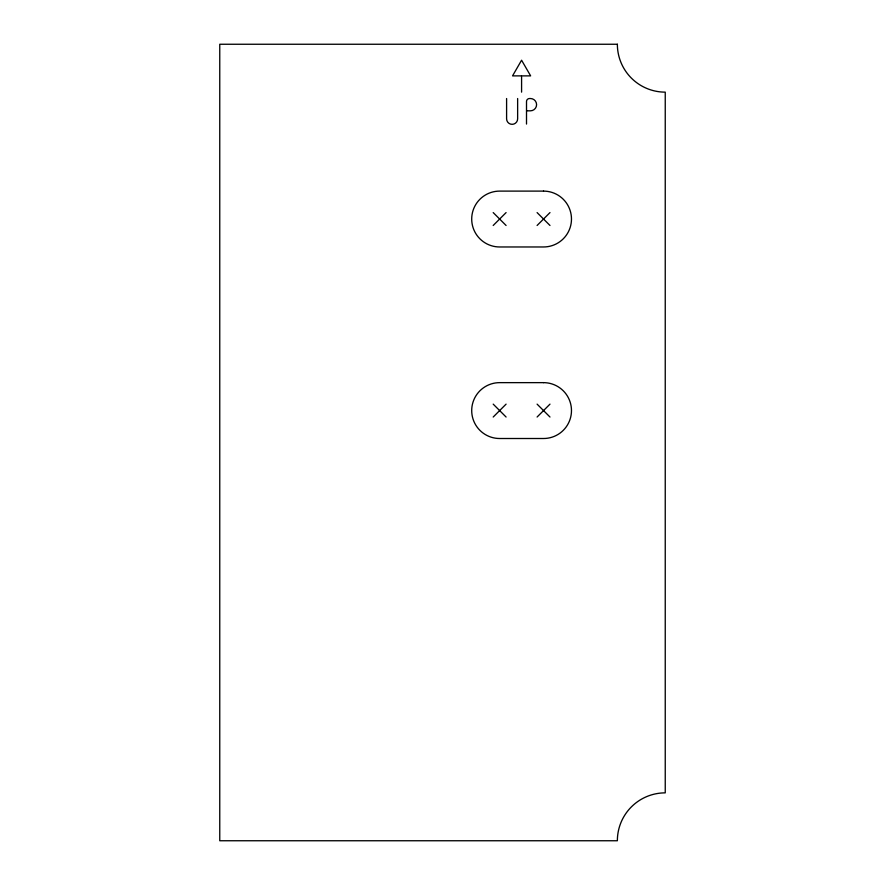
<?xml version="1.0" encoding="UTF-8"?>
<svg xmlns="http://www.w3.org/2000/svg" width="885" height="885" viewBox="0 0 885 885"><rect width="100%" height="100%" fill="white"/><g stroke="black" fill="none" stroke-linecap="round" stroke-linejoin="round"><path stroke-width="1.33" d="M493.199 225.476L506.087 212.588M537.095 225.476L549.983 212.588M493.199 417.023L506.087 404.135M537.095 417.023L549.983 404.135M520.955 75.878L512.548 75.878L521.586 60.213L530.635 75.878L521.586 75.878L521.586 92.14M527.139 110.824L530.436 110.824A6.151 6.151 0 0 0 536.587 104.673A6.151 6.151 0 0 0 530.436 98.523L529.495 98.523A2.998 2.998 0 0 0 526.509 101.51L526.509 124.055M537.095 212.588L549.983 225.476M493.199 212.588L506.087 225.476M537.095 404.135L549.983 417.023M493.199 404.135L506.087 417.023M517.636 98.523L517.636 118.811A5.52 5.52 0 0 1 512.116 124.331A5.52 5.52 0 0 1 506.596 118.811L506.596 98.523M617.365 44.25L219.757 44.25L219.757 840.75L617.365 840.75A47.89 47.89 0 0 1 665.243 792.86L665.243 92.14A47.89 47.89 0 0 1 617.365 44.25M543.534 191.105L499.649 191.105A27.933 27.933 0 0 0 471.705 219.037A27.933 27.933 0 0 0 499.649 246.97L543.534 246.97A27.933 27.933 0 0 0 571.478 219.037A27.933 27.933 0 0 0 543.534 191.105M543.534 382.641L499.649 382.641A27.933 27.933 0 0 0 471.705 410.574A27.933 27.933 0 0 0 499.649 438.506L543.534 438.506A27.933 27.933 0 0 0 571.478 410.574A27.933 27.933 0 0 0 543.534 382.641"/></g></svg>
